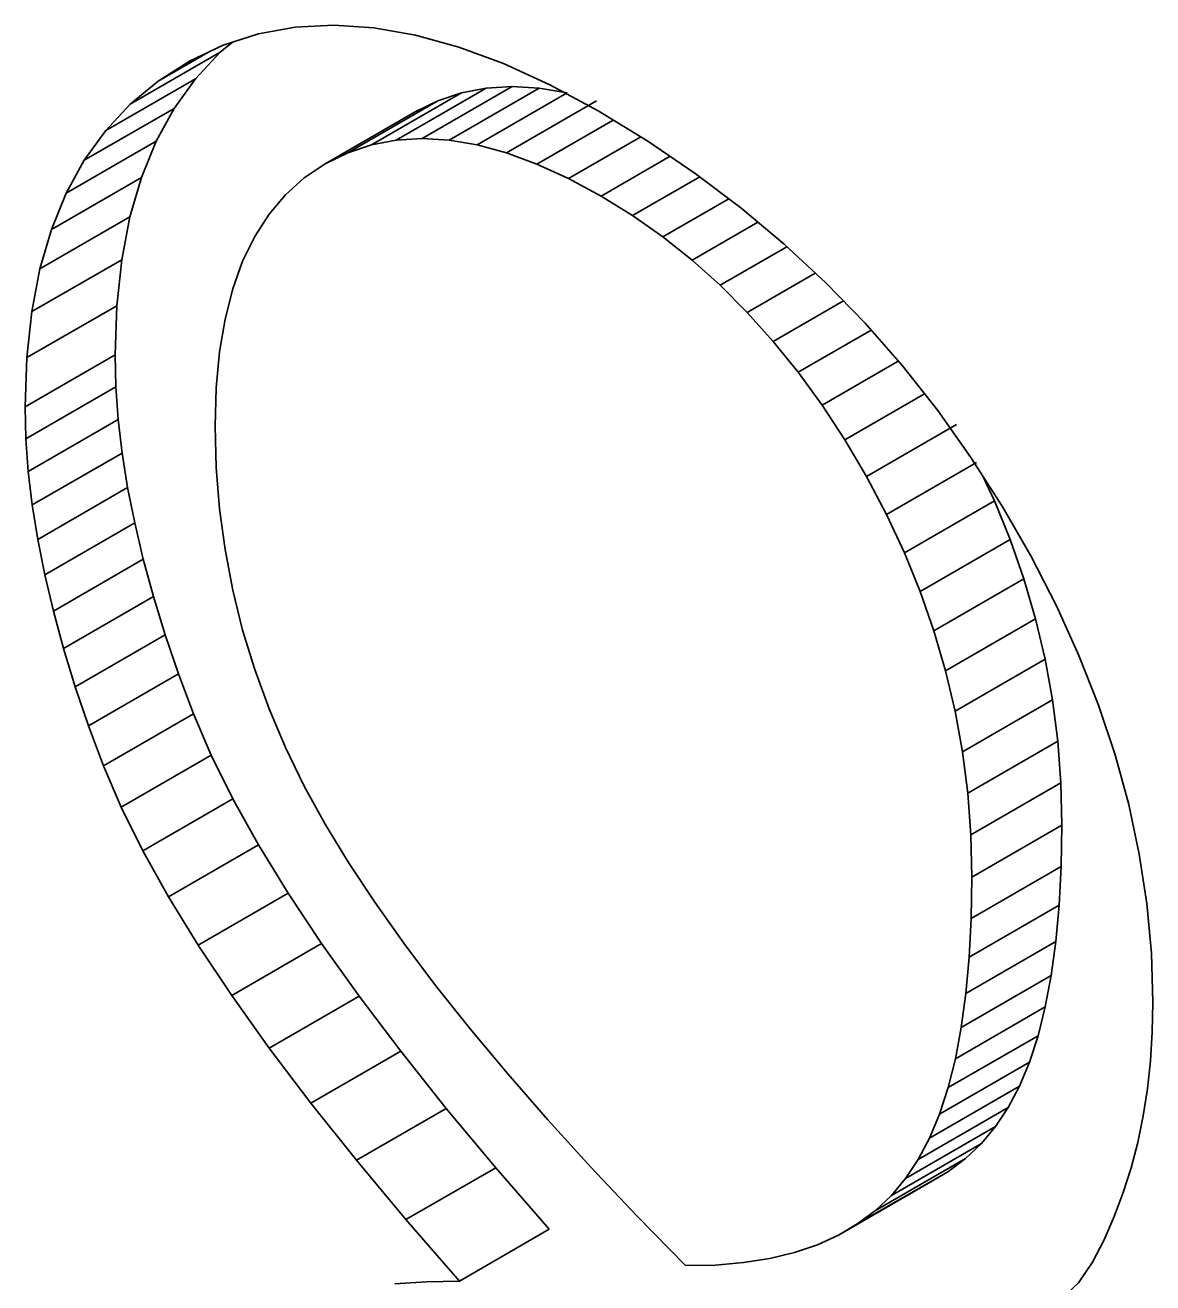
# Model space of a CAD drawing. Header units: millimetres. Extents: x -148 to 148, y -105 to 105.
# Drawn here: x 28.294 to 29.181, y -3.497 to -2.509 of the extents above; entities that cross this region are included whole.
import ezdxf

# ---------------------------------------------------------------- set-up
doc = ezdxf.new("R2010")
doc.units = ezdxf.units.MM
doc.layers.add('粗实线层', color=7, linetype='Continuous', lineweight=35)

msp = doc.modelspace()

# ---------------------------------------------------------------- linework, layer by layer
at = {"layer": '粗实线层', "color": 7, "lineweight": 35, "ltscale": 0.000757113}
msp.add_line((28.50684, -2.51062), (28.53708, -2.50904), dxfattribs=at)
at = {"layer": '粗实线层', "color": 7, "lineweight": 35, "ltscale": 0.000789061}
msp.add_line((28.53708, -2.50904), (28.56858, -2.51111), dxfattribs=at)
at = {"layer": '粗实线层', "color": 7, "lineweight": 35, "ltscale": 0.000727456}
msp.add_line((28.45015, -2.52474), (28.47786, -2.51586), dxfattribs=at)
at = {"layer": '粗实线层', "color": 7, "lineweight": 35, "ltscale": 0.000736133}
msp.add_line((28.47786, -2.51586), (28.50684, -2.51062), dxfattribs=at)
at = {"layer": '粗实线层', "color": 7, "lineweight": 35, "ltscale": 0.000831039}
msp.add_line((28.56858, -2.51111), (28.60132, -2.51683), dxfattribs=at)
at = {"layer": '粗实线层', "color": 7, "lineweight": 35, "ltscale": 0.000881699}
msp.add_line((28.60132, -2.51683), (28.63532, -2.52622), dxfattribs=at)
at = {"layer": '粗实线层', "color": 7, "lineweight": 35, "ltscale": 0.000732373}
msp.add_line((28.42368, -2.53728), (28.45015, -2.52474), dxfattribs=at)
at = {"layer": '粗实线层', "color": 7, "lineweight": 35, "ltscale": 0.000310198}
msp.add_line((28.44788, -2.53032), (28.45743, -2.5224), dxfattribs=at)
at = {"layer": '粗实线层', "color": 7, "lineweight": 35, "ltscale": 0.000939844}
msp.add_line((28.63532, -2.52622), (28.67058, -2.53925), dxfattribs=at)
at = {"layer": '粗实线层', "color": 7, "lineweight": 35, "ltscale": 0.002041}
for p, q in [((28.37717, -2.57114), (28.44788, -2.53032)), ((28.35781, -2.59191), (28.42852, -2.55109)), ((28.5862, -2.59932), (28.65691, -2.55851)), ((28.60659, -2.5981), (28.67729, -2.55727)), ((28.62783, -2.59938), (28.69853, -2.55855)), ((28.56671, -2.60306), (28.63742, -2.56223)), ((28.64995, -2.60317), (28.72066, -2.56234)), ((28.67296, -2.60946), (28.74367, -2.56862)), ((28.34101, -2.61524), (28.41172, -2.57441)), ((28.53035, -2.61803), (28.60106, -2.5772)), ((28.3268, -2.64112), (28.39751, -2.6003)), ((28.31517, -2.66957), (28.38588, -2.62874)), ((28.30612, -2.70057), (28.37683, -2.65975)), ((28.29967, -2.73413), (28.37038, -2.6933)), ((28.29579, -2.77025), (28.3665, -2.72944)), ((28.2945, -2.80893), (28.36521, -2.76812)), ((28.29512, -2.83393), (28.36583, -2.79311)), ((28.29697, -2.85962), (28.36768, -2.81881)), ((28.95583, -2.86368), (29.02654, -2.82285)), ((28.30004, -2.88604), (28.37075, -2.84522)), ((28.97159, -2.89344), (29.0423, -2.8526)), ((28.30435, -2.91317), (28.37506, -2.87233)), ((28.98569, -2.92356), (29.0564, -2.88274)), ((28.30991, -2.941), (28.38062, -2.90018)), ((28.99814, -2.95407), (29.06885, -2.91326)), ((28.31668, -2.96955), (28.38739, -2.92873)), ((29.00893, -2.98499), (29.07964, -2.94416)), ((28.32469, -2.9988), (28.3954, -2.95798)), ((29.01805, -3.01627), (29.08876, -2.97544)), ((28.33394, -3.02878), (28.40465, -2.98795)), ((29.02552, -3.04793), (29.09622, -3.00711)), ((28.34442, -3.05947), (28.41513, -3.01863)), ((29.03133, -3.07999), (29.10204, -3.03916)), ((28.35613, -3.09085), (28.42684, -3.05002)), ((29.03546, -3.11242), (29.10619, -3.0716)), ((28.37001, -3.12348), (28.44072, -3.08266)), ((29.03795, -3.14524), (29.10866, -3.10442)), ((28.38704, -3.15786), (28.45775, -3.11702)), ((29.03879, -3.17844), (29.1095, -3.13761)), ((28.40718, -3.19399), (28.47789, -3.15316)), ((29.03827, -3.21087), (29.10898, -3.17003)), ((28.43047, -3.23186), (28.50118, -3.19104)), ((29.0367, -3.24134), (29.10741, -3.20052)), ((28.45687, -3.2715), (28.52758, -3.23067)), ((29.03411, -3.26987), (29.10482, -3.22905)), ((29.03044, -3.29647), (29.10115, -3.25563)), ((28.48641, -3.31289), (28.55712, -3.27205)), ((29.02576, -3.32111), (29.09647, -3.28028)), ((28.51906, -3.35602), (28.58977, -3.31519)), ((29.01323, -3.36457), (29.08394, -3.32375)), ((29.00542, -3.3834), (29.07613, -3.34256)), ((28.99655, -3.40026), (29.06726, -3.35944)), ((28.55486, -3.40091), (28.62557, -3.36008)), ((28.98664, -3.4152), (29.05735, -3.37436)), ((28.97553, -3.42844), (29.04624, -3.38762)), ((28.59378, -3.44754), (28.66449, -3.40673)), ((28.96303, -3.44027), (29.03374, -3.39943)), ((28.93393, -3.45964), (29.00464, -3.41881)), ((28.94916, -3.45066), (29.01987, -3.40984)), ((28.63582, -3.49593), (28.70655, -3.45511))]:
    msp.add_line(p, q, dxfattribs=at)
at = {"layer": '粗实线层', "color": 7, "lineweight": 35, "ltscale": 0.001121}
msp.add_line((28.39914, -2.55294), (28.43799, -2.53051), dxfattribs=at)
at = {"layer": '粗实线层', "color": 7, "lineweight": 35, "ltscale": 0.000727632}
msp.add_line((28.39914, -2.55294), (28.42368, -2.53728), dxfattribs=at)
at = {"layer": '粗实线层', "color": 7, "lineweight": 35, "ltscale": 0.00070985}
for p, q in [((28.42852, -2.55109), (28.44788, -2.53032)), ((28.35781, -2.59191), (28.37717, -2.57114))]:
    msp.add_line(p, q, dxfattribs=at)
at = {"layer": '粗实线层', "color": 7, "lineweight": 35, "ltscale": 0.001004}
msp.add_line((28.67058, -2.53925), (28.70709, -2.55594), dxfattribs=at)
at = {"layer": '粗实线层', "color": 7, "lineweight": 35, "ltscale": 0.000713343}
msp.add_line((28.37717, -2.57114), (28.39914, -2.55294), dxfattribs=at)
at = {"layer": '粗实线层', "color": 7, "lineweight": 35, "ltscale": 0.000718439}
msp.add_line((28.41172, -2.57441), (28.42852, -2.55109), dxfattribs=at)
at = {"layer": '粗实线层', "color": 7, "lineweight": 35, "ltscale": 0.00049595}
msp.add_line((28.65691, -2.55851), (28.63742, -2.56223), dxfattribs=at)
at = {"layer": '粗实线层', "color": 7, "lineweight": 35, "ltscale": 0.000510579}
msp.add_line((28.67729, -2.55727), (28.65691, -2.55851), dxfattribs=at)
at = {"layer": '粗实线层', "color": 7, "lineweight": 35, "ltscale": 0.000531972}
for p, q in [((28.69853, -2.55855), (28.67729, -2.55727)), ((28.62783, -2.59938), (28.60659, -2.5981))]:
    msp.add_line(p, q, dxfattribs=at)
at = {"layer": '粗实线层', "color": 7, "lineweight": 35, "ltscale": 0.000561163}
for p, q in [((28.72066, -2.56234), (28.69853, -2.55855)), ((28.64995, -2.60317), (28.62783, -2.59938))]:
    msp.add_line(p, q, dxfattribs=at)
at = {"layer": '粗实线层', "color": 7, "lineweight": 35, "ltscale": 0.001072}
msp.add_line((28.70709, -2.55594), (28.74486, -2.57628), dxfattribs=at)
at = {"layer": '粗实线层', "color": 7, "lineweight": 35, "ltscale": 0.002042}
for p, q in [((28.54808, -2.60929), (28.61881, -2.56845)), ((29.02001, -3.34381), (29.09073, -3.30298))]:
    msp.add_line(p, q, dxfattribs=at)
at = {"layer": '粗实线层', "color": 7, "lineweight": 35, "ltscale": 0.000494573}
msp.add_line((28.61881, -2.56845), (28.60106, -2.5772), dxfattribs=at)
at = {"layer": '粗实线层', "color": 7, "lineweight": 35, "ltscale": 0.000490728}
msp.add_line((28.63742, -2.56223), (28.61881, -2.56845), dxfattribs=at)
at = {"layer": '粗实线层', "color": 7, "lineweight": 35, "ltscale": 0.000738375}
msp.add_line((28.39751, -2.6003), (28.41172, -2.57441), dxfattribs=at)
at = {"layer": '粗实线层', "color": 7, "lineweight": 35, "ltscale": 0.001143}
msp.add_line((28.74486, -2.57628), (28.78388, -2.60009), dxfattribs=at)
at = {"layer": '粗实线层', "color": 7, "lineweight": 35, "ltscale": 0.001732}
msp.add_line((28.69684, -2.61824), (28.75685, -2.58359), dxfattribs=at)
at = {"layer": '粗实线层', "color": 7, "lineweight": 35, "ltscale": 0.000718748}
msp.add_line((28.34101, -2.61524), (28.35781, -2.59191), dxfattribs=at)
at = {"layer": '粗实线层', "color": 7, "lineweight": 35, "ltscale": 0.000510556}
msp.add_line((28.60659, -2.5981), (28.5862, -2.59932), dxfattribs=at)
at = {"layer": '粗实线层', "color": 7, "lineweight": 35, "ltscale": 0.00164}
msp.add_line((28.72161, -2.62955), (28.7784, -2.59674), dxfattribs=at)
at = {"layer": '粗实线层', "color": 7, "lineweight": 35, "ltscale": 0.00076818}
msp.add_line((28.38588, -2.62874), (28.39751, -2.6003), dxfattribs=at)
at = {"layer": '粗实线层', "color": 7, "lineweight": 35, "ltscale": 0.00049109}
msp.add_line((28.56671, -2.60306), (28.54808, -2.60929), dxfattribs=at)
at = {"layer": '粗实线层', "color": 7, "lineweight": 35, "ltscale": 0.000496021}
msp.add_line((28.5862, -2.59932), (28.56671, -2.60306), dxfattribs=at)
at = {"layer": '粗实线层', "color": 7, "lineweight": 35, "ltscale": 0.00059634}
msp.add_line((28.67296, -2.60946), (28.64995, -2.60317), dxfattribs=at)
at = {"layer": '粗实线层', "color": 7, "lineweight": 35, "ltscale": 0.00113}
msp.add_line((28.78388, -2.60009), (28.82128, -2.62549), dxfattribs=at)
at = {"layer": '粗实线层', "color": 7, "lineweight": 35, "ltscale": 0.000738041}
msp.add_line((28.3268, -2.64112), (28.34101, -2.61524), dxfattribs=at)
at = {"layer": '粗实线层', "color": 7, "lineweight": 35, "ltscale": 0.000495362}
msp.add_line((28.53035, -2.61803), (28.5139, -2.62908), dxfattribs=at)
at = {"layer": '粗实线层', "color": 7, "lineweight": 35, "ltscale": 0.000494231}
msp.add_line((28.54808, -2.60929), (28.53035, -2.61803), dxfattribs=at)
at = {"layer": '粗实线层', "color": 7, "lineweight": 35, "ltscale": 0.000636152}
msp.add_line((28.69684, -2.61824), (28.67296, -2.60946), dxfattribs=at)
at = {"layer": '粗实线层', "color": 7, "lineweight": 35, "ltscale": 0.000680601}
msp.add_line((28.72161, -2.62955), (28.69684, -2.61824), dxfattribs=at)
at = {"layer": '粗实线层', "color": 7, "lineweight": 35, "ltscale": 0.001565}
msp.add_line((28.74723, -2.64334), (28.80146, -2.61203), dxfattribs=at)
at = {"layer": '粗实线层', "color": 7, "lineweight": 35, "ltscale": 0.001524}
msp.add_line((28.77194, -2.6586), (28.82476, -2.62812), dxfattribs=at)
at = {"layer": '粗实线层', "color": 7, "lineweight": 35, "ltscale": 0.001122}
msp.add_line((28.82128, -2.62549), (28.85707, -2.65253), dxfattribs=at)
at = {"layer": '粗实线层', "color": 7, "lineweight": 35, "ltscale": 0.00080748}
msp.add_line((28.37683, -2.65975), (28.38588, -2.62874), dxfattribs=at)
at = {"layer": '粗实线层', "color": 7, "lineweight": 35, "ltscale": 0.000493283}
msp.add_line((28.5139, -2.62908), (28.49921, -2.64225), dxfattribs=at)
at = {"layer": '粗实线层', "color": 7, "lineweight": 35, "ltscale": 0.000727424}
msp.add_line((28.74723, -2.64334), (28.72161, -2.62955), dxfattribs=at)
at = {"layer": '粗实线层', "color": 7, "lineweight": 35, "ltscale": 0.000768533}
msp.add_line((28.31517, -2.66957), (28.3268, -2.64112), dxfattribs=at)
at = {"layer": '粗实线层', "color": 7, "lineweight": 35, "ltscale": 0.000501485}
msp.add_line((28.49921, -2.64225), (28.48622, -2.65754), dxfattribs=at)
at = {"layer": '粗实线层', "color": 7, "lineweight": 35, "ltscale": 0.000726237}
msp.add_line((28.77194, -2.6586), (28.74723, -2.64334), dxfattribs=at)
at = {"layer": '粗实线层', "color": 7, "lineweight": 35, "ltscale": 0.001498}
msp.add_line((28.79578, -2.67537), (28.84766, -2.64542), dxfattribs=at)
at = {"layer": '粗实线层', "color": 7, "lineweight": 35, "ltscale": 0.000518481}
msp.add_line((28.48622, -2.65754), (28.47498, -2.67496), dxfattribs=at)
at = {"layer": '粗实线层', "color": 7, "lineweight": 35, "ltscale": 0.001115}
msp.add_line((28.85707, -2.65253), (28.89127, -2.68117), dxfattribs=at)
at = {"layer": '粗实线层', "color": 7, "lineweight": 35, "ltscale": 0.000854231}
msp.add_line((28.37038, -2.6933), (28.37683, -2.65975), dxfattribs=at)
at = {"layer": '粗实线层', "color": 7, "lineweight": 35, "ltscale": 0.000728562}
msp.add_line((28.79578, -2.67537), (28.77194, -2.6586), dxfattribs=at)
at = {"layer": '粗实线层', "color": 7, "lineweight": 35, "ltscale": 0.001493}
msp.add_line((28.81877, -2.69364), (28.8705, -2.66378), dxfattribs=at)
at = {"layer": '粗实线层', "color": 7, "lineweight": 35, "ltscale": 0.000807114}
msp.add_line((28.30612, -2.70057), (28.31517, -2.66957), dxfattribs=at)
at = {"layer": '粗实线层', "color": 7, "lineweight": 35, "ltscale": 0.000543213}
msp.add_line((28.47498, -2.67496), (28.46546, -2.69449), dxfattribs=at)
at = {"layer": '粗实线层', "color": 7, "lineweight": 35, "ltscale": 0.000734154}
msp.add_line((28.81877, -2.69364), (28.79578, -2.67537), dxfattribs=at)
at = {"layer": '粗实线层', "color": 7, "lineweight": 35, "ltscale": 0.001514}
msp.add_line((28.84091, -2.71341), (28.89336, -2.68312), dxfattribs=at)
at = {"layer": '粗实线层', "color": 7, "lineweight": 35, "ltscale": 0.001111}
for p, q in [((28.89127, -2.68117), (28.92383, -2.71143)), ((28.92383, -2.71143), (28.95478, -2.74331)), ((28.43047, -3.23186), (28.40718, -3.19399))]:
    msp.add_line(p, q, dxfattribs=at)
at = {"layer": '粗实线层', "color": 7, "lineweight": 35, "ltscale": 0.000908502}
msp.add_line((28.3665, -2.72944), (28.37038, -2.6933), dxfattribs=at)
at = {"layer": '粗实线层', "color": 7, "lineweight": 35, "ltscale": 0.000575205}
msp.add_line((28.46546, -2.69449), (28.45767, -2.71614), dxfattribs=at)
at = {"layer": '粗实线层', "color": 7, "lineweight": 35, "ltscale": 0.000742154}
msp.add_line((28.84091, -2.71341), (28.81877, -2.69364), dxfattribs=at)
at = {"layer": '粗实线层', "color": 7, "lineweight": 35, "ltscale": 0.000854605}
msp.add_line((28.29967, -2.73413), (28.30612, -2.70057), dxfattribs=at)
at = {"layer": '粗实线层', "color": 7, "lineweight": 35, "ltscale": 0.001543}
msp.add_line((28.8622, -2.7347), (28.91565, -2.70383), dxfattribs=at)
at = {"layer": '粗实线层', "color": 7, "lineweight": 35, "ltscale": 0.000613691}
msp.add_line((28.45767, -2.71614), (28.45162, -2.73993), dxfattribs=at)
at = {"layer": '粗实线层', "color": 7, "lineweight": 35, "ltscale": 0.000752574}
msp.add_line((28.8622, -2.7347), (28.84091, -2.71341), dxfattribs=at)
at = {"layer": '粗实线层', "color": 7, "lineweight": 35, "ltscale": 0.001589}
msp.add_line((28.88263, -2.75748), (28.93769, -2.7257), dxfattribs=at)
at = {"layer": '粗实线层', "color": 7, "lineweight": 35, "ltscale": 0.000908123}
msp.add_line((28.29579, -2.77025), (28.29967, -2.73413), dxfattribs=at)
at = {"layer": '粗实线层', "color": 7, "lineweight": 35, "ltscale": 0.000967569}
for p, q in [((28.36521, -2.76812), (28.3665, -2.72944)), ((28.2945, -2.80893), (28.29579, -2.77025))]:
    msp.add_line(p, q, dxfattribs=at)
at = {"layer": '粗实线层', "color": 7, "lineweight": 35, "ltscale": 0.000765032}
msp.add_line((28.88263, -2.75748), (28.8622, -2.7347), dxfattribs=at)
at = {"layer": '粗实线层', "color": 7, "lineweight": 35, "ltscale": 0.000656294}
msp.add_line((28.45162, -2.73993), (28.4473, -2.76583), dxfattribs=at)
at = {"layer": '粗实线层', "color": 7, "lineweight": 35, "ltscale": 0.001113}
msp.add_line((28.95478, -2.74331), (28.98412, -2.77678), dxfattribs=at)
at = {"layer": '粗实线层', "color": 7, "lineweight": 35, "ltscale": 0.001654}
msp.add_line((28.90221, -2.78177), (28.95951, -2.74869), dxfattribs=at)
at = {"layer": '粗实线层', "color": 7, "lineweight": 35, "ltscale": 0.000703789}
msp.add_line((28.4473, -2.76583), (28.44469, -2.79386), dxfattribs=at)
at = {"layer": '粗实线层', "color": 7, "lineweight": 35, "ltscale": 0.000779968}
msp.add_line((28.90221, -2.78177), (28.88263, -2.75748), dxfattribs=at)
at = {"layer": '粗实线层', "color": 7, "lineweight": 35, "ltscale": 0.000625043}
for p, q in [((28.36583, -2.79311), (28.36521, -2.76812)), ((28.29512, -2.83393), (28.2945, -2.80893))]:
    msp.add_line(p, q, dxfattribs=at)
at = {"layer": '粗实线层', "color": 7, "lineweight": 35, "ltscale": 0.001729}
msp.add_line((28.92093, -2.80758), (28.98081, -2.773), dxfattribs=at)
at = {"layer": '粗实线层', "color": 7, "lineweight": 35, "ltscale": 0.00079699}
msp.add_line((28.92093, -2.80758), (28.90221, -2.78177), dxfattribs=at)
at = {"layer": '粗实线层', "color": 7, "lineweight": 35, "ltscale": 0.001119}
msp.add_line((28.98412, -2.77678), (29.01186, -2.81189), dxfattribs=at)
at = {"layer": '粗实线层', "color": 7, "lineweight": 35, "ltscale": 0.000644051}
for p, q in [((28.36768, -2.81881), (28.36583, -2.79311)), ((28.29697, -2.85962), (28.29512, -2.83393))]:
    msp.add_line(p, q, dxfattribs=at)
at = {"layer": '粗实线层', "color": 7, "lineweight": 35, "ltscale": 0.000753706}
msp.add_line((28.44469, -2.79386), (28.44383, -2.82399), dxfattribs=at)
at = {"layer": '粗实线层', "color": 7, "lineweight": 35, "ltscale": 0.001808}
msp.add_line((28.93881, -2.83487), (29.00145, -2.79871), dxfattribs=at)
at = {"layer": '粗实线层', "color": 7, "lineweight": 35, "ltscale": 0.000815855}
msp.add_line((28.93881, -2.83487), (28.92093, -2.80758), dxfattribs=at)
at = {"layer": '粗实线层', "color": 7, "lineweight": 35, "ltscale": 0.001126}
msp.add_line((29.01186, -2.81189), (29.03798, -2.84861), dxfattribs=at)
at = {"layer": '粗实线层', "color": 7, "lineweight": 35, "ltscale": 0.000664761}
for p, q in [((28.37075, -2.84522), (28.36768, -2.81881)), ((28.30004, -2.88604), (28.29697, -2.85962))]:
    msp.add_line(p, q, dxfattribs=at)
at = {"layer": '粗实线层', "color": 7, "lineweight": 35, "ltscale": 0.000817387}
msp.add_line((28.44383, -2.82399), (28.44469, -2.85668), dxfattribs=at)
at = {"layer": '粗实线层', "color": 7, "lineweight": 35, "ltscale": 0.000836434}
msp.add_line((28.95583, -2.86368), (28.93881, -2.83487), dxfattribs=at)
at = {"layer": '粗实线层', "color": 7, "lineweight": 35, "ltscale": 0.000686414}
msp.add_line((28.37506, -2.87233), (28.37075, -2.84522), dxfattribs=at)
at = {"layer": '粗实线层', "color": 7, "lineweight": 35, "ltscale": 0.001137}
msp.add_line((29.03798, -2.84861), (29.06249, -2.88694), dxfattribs=at)
at = {"layer": '粗实线层', "color": 7, "lineweight": 35, "ltscale": 0.000812103}
msp.add_line((28.44469, -2.85668), (28.4473, -2.88906), dxfattribs=at)
at = {"layer": '粗实线层', "color": 7, "lineweight": 35, "ltscale": 0.000841795}
msp.add_line((28.97159, -2.89344), (28.95583, -2.86368), dxfattribs=at)
at = {"layer": '粗实线层', "color": 7, "lineweight": 35, "ltscale": 0.000547975}
msp.add_line((29.0564, -2.88274), (29.04711, -2.86289), dxfattribs=at)
at = {"layer": '粗实线层', "color": 7, "lineweight": 35, "ltscale": 0.000709895}
msp.add_line((28.38062, -2.90018), (28.37506, -2.87233), dxfattribs=at)
at = {"layer": '粗实线层', "color": 7, "lineweight": 35, "ltscale": 0.000823997}
for p, q in [((29.06885, -2.91326), (29.0564, -2.88274)), ((28.99814, -2.95407), (28.98569, -2.92356))]:
    msp.add_line(p, q, dxfattribs=at)
at = {"layer": '粗实线层', "color": 7, "lineweight": 35, "ltscale": 0.000686791}
msp.add_line((28.30435, -2.91317), (28.30004, -2.88604), dxfattribs=at)
at = {"layer": '粗实线层', "color": 7, "lineweight": 35, "ltscale": 0.000808706}
msp.add_line((28.4473, -2.88906), (28.45162, -2.92112), dxfattribs=at)
at = {"layer": '粗实线层', "color": 7, "lineweight": 35, "ltscale": 0.000831434}
msp.add_line((28.98569, -2.92356), (28.97159, -2.89344), dxfattribs=at)
at = {"layer": '粗实线层', "color": 7, "lineweight": 35, "ltscale": 0.001129}
msp.add_line((29.06249, -2.88694), (29.08501, -2.92608), dxfattribs=at)
at = {"layer": '粗实线层', "color": 7, "lineweight": 35, "ltscale": 0.000733551}
for p, q in [((28.38739, -2.92873), (28.38062, -2.90018)), ((28.31668, -2.96955), (28.30991, -2.941))]:
    msp.add_line(p, q, dxfattribs=at)
at = {"layer": '粗实线层', "color": 7, "lineweight": 35, "ltscale": 0.000709521}
msp.add_line((28.30991, -2.941), (28.30435, -2.91317), dxfattribs=at)
at = {"layer": '粗实线层', "color": 7, "lineweight": 35, "ltscale": 0.000818204}
msp.add_line((29.07964, -2.94416), (29.06885, -2.91326), dxfattribs=at)
at = {"layer": '粗实线层', "color": 7, "lineweight": 35, "ltscale": 0.00080778}
msp.add_line((28.45162, -2.92112), (28.45767, -2.95285), dxfattribs=at)
at = {"layer": '粗实线层', "color": 7, "lineweight": 35, "ltscale": 0.000758205}
for p, q in [((28.3954, -2.95798), (28.38739, -2.92873)), ((28.32469, -2.9988), (28.31668, -2.96955))]:
    msp.add_line(p, q, dxfattribs=at)
at = {"layer": '粗实线层', "color": 7, "lineweight": 35, "ltscale": 0.0011}
msp.add_line((29.08501, -2.92608), (29.10517, -2.96517), dxfattribs=at)
at = {"layer": '粗实线层', "color": 7, "lineweight": 35, "ltscale": 0.000814606}
for p, q in [((29.08876, -2.97544), (29.07964, -2.94416)), ((29.01805, -3.01627), (29.00893, -2.98499))]:
    msp.add_line(p, q, dxfattribs=at)
at = {"layer": '粗实线层', "color": 7, "lineweight": 35, "ltscale": 0.000809552}
msp.add_line((28.45767, -2.95285), (28.46546, -2.98429), dxfattribs=at)
at = {"layer": '粗实线层', "color": 7, "lineweight": 35, "ltscale": 0.000818564}
msp.add_line((29.00893, -2.98499), (28.99814, -2.95407), dxfattribs=at)
at = {"layer": '粗实线层', "color": 7, "lineweight": 35, "ltscale": 0.00078406}
msp.add_line((28.40465, -2.98795), (28.3954, -2.95798), dxfattribs=at)
at = {"layer": '粗实线层', "color": 7, "lineweight": 35, "ltscale": 0.001073}
msp.add_line((29.10517, -2.96517), (29.12294, -3.00425), dxfattribs=at)
at = {"layer": '粗实线层', "color": 7, "lineweight": 35, "ltscale": 0.000813604}
msp.add_line((29.09622, -3.00711), (29.08876, -2.97544), dxfattribs=at)
at = {"layer": '粗实线层', "color": 7, "lineweight": 35, "ltscale": 0.000810665}
for p, q in [((28.41513, -3.01863), (28.40465, -2.98795)), ((28.34442, -3.05947), (28.33394, -3.02878))]:
    msp.add_line(p, q, dxfattribs=at)
at = {"layer": '粗实线层', "color": 7, "lineweight": 35, "ltscale": 0.000813425}
msp.add_line((28.46546, -2.98429), (28.47498, -3.0154), dxfattribs=at)
at = {"layer": '粗实线层', "color": 7, "lineweight": 35, "ltscale": 0.000784425}
msp.add_line((28.33394, -3.02878), (28.32469, -2.9988), dxfattribs=at)
at = {"layer": '粗实线层', "color": 7, "lineweight": 35, "ltscale": 0.000814164}
msp.add_line((29.10204, -3.03916), (29.09622, -3.00711), dxfattribs=at)
at = {"layer": '粗实线层', "color": 7, "lineweight": 35, "ltscale": 0.001049}
msp.add_line((29.12294, -3.00425), (29.13834, -3.04328), dxfattribs=at)
at = {"layer": '粗实线层', "color": 7, "lineweight": 35, "ltscale": 0.000837458}
for p, q in [((28.42684, -3.05002), (28.41513, -3.01863)), ((28.35613, -3.09085), (28.34442, -3.05947))]:
    msp.add_line(p, q, dxfattribs=at)
at = {"layer": '粗实线层', "color": 7, "lineweight": 35, "ltscale": 0.000819538}
msp.add_line((28.47498, -3.0154), (28.48622, -3.04619), dxfattribs=at)
at = {"layer": '粗实线层', "color": 7, "lineweight": 35, "ltscale": 0.000813233}
msp.add_line((29.02552, -3.04793), (29.01805, -3.01627), dxfattribs=at)
at = {"layer": '粗实线层', "color": 7, "lineweight": 35, "ltscale": 0.000817615}
msp.add_line((29.10619, -3.0716), (29.10204, -3.03916), dxfattribs=at)
at = {"layer": '粗实线层', "color": 7, "lineweight": 35, "ltscale": 0.001029}
msp.add_line((29.13834, -3.04328), (29.15139, -3.08229), dxfattribs=at)
at = {"layer": '粗实线层', "color": 7, "lineweight": 35, "ltscale": 0.000886736}
msp.add_line((28.44072, -3.08266), (28.42684, -3.05002), dxfattribs=at)
at = {"layer": '粗实线层', "color": 7, "lineweight": 35, "ltscale": 0.000827931}
msp.add_line((28.48622, -3.04619), (28.49919, -3.07666), dxfattribs=at)
at = {"layer": '粗实线层', "color": 7, "lineweight": 35, "ltscale": 0.000814539}
msp.add_line((29.03133, -3.07999), (29.02552, -3.04793), dxfattribs=at)
at = {"layer": '粗实线层', "color": 7, "lineweight": 35, "ltscale": 0.000822865}
msp.add_line((29.10866, -3.10442), (29.10619, -3.0716), dxfattribs=at)
at = {"layer": '粗实线层', "color": 7, "lineweight": 35, "ltscale": 0.000958769}
msp.add_line((28.45775, -3.11702), (28.44072, -3.08266), dxfattribs=at)
at = {"layer": '粗实线层', "color": 7, "lineweight": 35, "ltscale": 0.000839388}
msp.add_line((28.49919, -3.07666), (28.5139, -3.10685), dxfattribs=at)
at = {"layer": '粗实线层', "color": 7, "lineweight": 35, "ltscale": 0.000817188}
msp.add_line((29.03546, -3.11242), (29.03133, -3.07999), dxfattribs=at)
at = {"layer": '粗实线层', "color": 7, "lineweight": 35, "ltscale": 0.001011}
msp.add_line((29.15139, -3.08229), (29.16205, -3.1213), dxfattribs=at)
at = {"layer": '粗实线层', "color": 7, "lineweight": 35, "ltscale": 0.000886385}
msp.add_line((28.37001, -3.12348), (28.35613, -3.09085), dxfattribs=at)
at = {"layer": '粗实线层', "color": 7, "lineweight": 35, "ltscale": 0.00085197}
msp.add_line((28.5139, -3.10685), (28.53035, -3.13669), dxfattribs=at)
at = {"layer": '粗实线层', "color": 7, "lineweight": 35, "ltscale": 0.000822894}
msp.add_line((29.03795, -3.14524), (29.03546, -3.11242), dxfattribs=at)
at = {"layer": '粗实线层', "color": 7, "lineweight": 35, "ltscale": 0.000829962}
msp.add_line((29.1095, -3.13761), (29.10866, -3.10442), dxfattribs=at)
at = {"layer": '粗实线层', "color": 7, "lineweight": 35, "ltscale": 0.001034}
for p, q in [((28.47789, -3.15316), (28.45775, -3.11702)), ((28.40718, -3.19399), (28.38704, -3.15786))]:
    msp.add_line(p, q, dxfattribs=at)
at = {"layer": '粗实线层', "color": 7, "lineweight": 35, "ltscale": 0.000995756}
msp.add_line((29.16205, -3.1213), (29.17035, -3.16025), dxfattribs=at)
at = {"layer": '粗实线层', "color": 7, "lineweight": 35, "ltscale": 0.000959111}
msp.add_line((28.38704, -3.15786), (28.37001, -3.12348), dxfattribs=at)
at = {"layer": '粗实线层', "color": 7, "lineweight": 35, "ltscale": 0.000884062}
msp.add_line((28.53035, -3.13669), (28.54875, -3.16689), dxfattribs=at)
at = {"layer": '粗实线层', "color": 7, "lineweight": 35, "ltscale": 0.000810727}
for p, q in [((29.10898, -3.17003), (29.1095, -3.13761)), ((29.03827, -3.21087), (29.03879, -3.17844))]:
    msp.add_line(p, q, dxfattribs=at)
at = {"layer": '粗实线层', "color": 7, "lineweight": 35, "ltscale": 0.000830343}
msp.add_line((29.03879, -3.17844), (29.03795, -3.14524), dxfattribs=at)
at = {"layer": '粗实线层', "color": 7, "lineweight": 35, "ltscale": 0.001112}
msp.add_line((28.50118, -3.19104), (28.47789, -3.15316), dxfattribs=at)
at = {"layer": '粗实线层', "color": 7, "lineweight": 35, "ltscale": 0.000984321}
msp.add_line((29.17035, -3.16025), (29.17627, -3.19918), dxfattribs=at)
at = {"layer": '粗实线层', "color": 7, "lineweight": 35, "ltscale": 0.000934969}
msp.add_line((28.54875, -3.16689), (28.56937, -3.19809), dxfattribs=at)
at = {"layer": '粗实线层', "color": 7, "lineweight": 35, "ltscale": 0.000763189}
msp.add_line((29.10741, -3.20052), (29.10898, -3.17003), dxfattribs=at)
at = {"layer": '粗实线层', "color": 7, "lineweight": 35, "ltscale": 0.00119}
msp.add_line((28.52758, -3.23067), (28.50118, -3.19104), dxfattribs=at)
at = {"layer": '粗实线层', "color": 7, "lineweight": 35, "ltscale": 0.000986461}
msp.add_line((28.56937, -3.19809), (28.59218, -3.23029), dxfattribs=at)
at = {"layer": '粗实线层', "color": 7, "lineweight": 35, "ltscale": 0.00071629}
for p, q in [((29.10482, -3.22905), (29.10741, -3.20052)), ((29.03411, -3.26987), (29.0367, -3.24134))]:
    msp.add_line(p, q, dxfattribs=at)
at = {"layer": '粗实线层', "color": 7, "lineweight": 35, "ltscale": 0.0009768}
msp.add_line((29.17627, -3.19918), (29.17983, -3.23809), dxfattribs=at)
at = {"layer": '粗实线层', "color": 7, "lineweight": 35, "ltscale": 0.000762808}
msp.add_line((29.0367, -3.24134), (29.03827, -3.21087), dxfattribs=at)
at = {"layer": '粗实线层', "color": 7, "lineweight": 35, "ltscale": 0.001271}
for p, q in [((28.55712, -3.27205), (28.52758, -3.23067)), ((28.48641, -3.31289), (28.45687, -3.2715))]:
    msp.add_line(p, q, dxfattribs=at)
at = {"layer": '粗实线层', "color": 7, "lineweight": 35, "ltscale": 0.001039}
msp.add_line((28.59218, -3.23029), (28.61721, -3.26348), dxfattribs=at)
at = {"layer": '粗实线层', "color": 7, "lineweight": 35, "ltscale": 0.000670797}
msp.add_line((29.10115, -3.25563), (29.10482, -3.22905), dxfattribs=at)
at = {"layer": '粗实线层', "color": 7, "lineweight": 35, "ltscale": 0.001191}
msp.add_line((28.45687, -3.2715), (28.43047, -3.23186), dxfattribs=at)
at = {"layer": '粗实线层', "color": 7, "lineweight": 35, "ltscale": 0.000972429}
msp.add_line((29.17983, -3.23809), (29.181, -3.27697), dxfattribs=at)
at = {"layer": '粗实线层', "color": 7, "lineweight": 35, "ltscale": 0.000627106}
for p, q in [((29.09647, -3.28028), (29.10115, -3.25563)), ((29.02576, -3.32111), (29.03044, -3.29647))]:
    msp.add_line(p, q, dxfattribs=at)
at = {"layer": '粗实线层', "color": 7, "lineweight": 35, "ltscale": 0.001093}
msp.add_line((28.61721, -3.26348), (28.64443, -3.29767), dxfattribs=at)
at = {"layer": '粗实线层', "color": 7, "lineweight": 35, "ltscale": 0.000671175}
msp.add_line((29.03044, -3.29647), (29.03411, -3.26987), dxfattribs=at)
at = {"layer": '粗实线层', "color": 7, "lineweight": 35, "ltscale": 0.001353}
for p, q in [((28.58977, -3.31519), (28.55712, -3.27205)), ((28.51906, -3.35602), (28.48641, -3.31289))]:
    msp.add_line(p, q, dxfattribs=at)
at = {"layer": '粗实线层', "color": 7, "lineweight": 35, "ltscale": 0.000585468}
msp.add_line((29.09073, -3.30298), (29.09647, -3.28028), dxfattribs=at)
at = {"layer": '粗实线层', "color": 7, "lineweight": 35, "ltscale": 0.000580717}
msp.add_line((29.181, -3.27697), (29.18053, -3.30019), dxfattribs=at)
at = {"layer": '粗实线层', "color": 7, "lineweight": 35, "ltscale": 0.001147}
msp.add_line((28.64443, -3.29767), (28.67385, -3.33286), dxfattribs=at)
at = {"layer": '粗实线层', "color": 7, "lineweight": 35, "ltscale": 0.000566069}
msp.add_line((29.18053, -3.30019), (29.17911, -3.32279), dxfattribs=at)
at = {"layer": '粗实线层', "color": 7, "lineweight": 35, "ltscale": 0.000546228}
msp.add_line((29.08394, -3.32375), (29.09073, -3.30298), dxfattribs=at)
at = {"layer": '粗实线层', "color": 7, "lineweight": 35, "ltscale": 0.001435}
for p, q in [((28.62557, -3.36008), (28.58977, -3.31519)), ((28.55486, -3.40091), (28.51906, -3.35602))]:
    msp.add_line(p, q, dxfattribs=at)
at = {"layer": '粗实线层', "color": 7, "lineweight": 35, "ltscale": 0.000585562}
msp.add_line((29.02001, -3.34381), (29.02576, -3.32111), dxfattribs=at)
at = {"layer": '粗实线层', "color": 7, "lineweight": 35, "ltscale": 0.000509292}
msp.add_line((29.07613, -3.34256), (29.08394, -3.32375), dxfattribs=at)
at = {"layer": '粗实线层', "color": 7, "lineweight": 35, "ltscale": 0.000552489}
msp.add_line((29.17911, -3.32279), (29.17675, -3.34476), dxfattribs=at)
at = {"layer": '粗实线层', "color": 7, "lineweight": 35, "ltscale": 0.001202}
msp.add_line((28.67385, -3.33286), (28.70548, -3.36905), dxfattribs=at)
at = {"layer": '粗实线层', "color": 7, "lineweight": 35, "ltscale": 0.000545747}
msp.add_line((29.01323, -3.36457), (29.02001, -3.34381), dxfattribs=at)
at = {"layer": '粗实线层', "color": 7, "lineweight": 35, "ltscale": 0.000476577}
msp.add_line((29.06726, -3.35944), (29.07613, -3.34256), dxfattribs=at)
at = {"layer": '粗实线层', "color": 7, "lineweight": 35, "ltscale": 0.00053974}
msp.add_line((29.17675, -3.34476), (29.17342, -3.36609), dxfattribs=at)
at = {"layer": '粗实线层', "color": 7, "lineweight": 35, "ltscale": 0.00044796}
msp.add_line((29.05735, -3.37436), (29.06726, -3.35944), dxfattribs=at)
at = {"layer": '粗实线层', "color": 7, "lineweight": 35, "ltscale": 0.001519}
for p, q in [((28.66449, -3.40673), (28.62557, -3.36008)), ((28.59378, -3.44754), (28.55486, -3.40091))]:
    msp.add_line(p, q, dxfattribs=at)
at = {"layer": '粗实线层', "color": 7, "lineweight": 35, "ltscale": 0.001257}
msp.add_line((28.70548, -3.36905), (28.73932, -3.40624), dxfattribs=at)
at = {"layer": '粗实线层', "color": 7, "lineweight": 35, "ltscale": 0.000509644}
msp.add_line((29.00542, -3.3834), (29.01323, -3.36457), dxfattribs=at)
at = {"layer": '粗实线层', "color": 7, "lineweight": 35, "ltscale": 0.000528482}
msp.add_line((29.17342, -3.36609), (29.16916, -3.3868), dxfattribs=at)
at = {"layer": '粗实线层', "color": 7, "lineweight": 35, "ltscale": 0.00043245}
msp.add_line((29.04624, -3.38762), (29.05735, -3.37436), dxfattribs=at)
at = {"layer": '粗实线层', "color": 7, "lineweight": 35, "ltscale": 0.00047624}
msp.add_line((28.99655, -3.40026), (29.00542, -3.3834), dxfattribs=at)
at = {"layer": '粗实线层', "color": 7, "lineweight": 35, "ltscale": 0.000429867}
msp.add_line((29.03374, -3.39943), (29.04624, -3.38762), dxfattribs=at)
at = {"layer": '粗实线层', "color": 7, "lineweight": 35, "ltscale": 0.000518689}
msp.add_line((29.16916, -3.3868), (29.16394, -3.40688), dxfattribs=at)
at = {"layer": '粗实线层', "color": 7, "lineweight": 35, "ltscale": 0.001603}
msp.add_line((28.70655, -3.45511), (28.66449, -3.40673), dxfattribs=at)
at = {"layer": '粗实线层', "color": 7, "lineweight": 35, "ltscale": 0.001313}
msp.add_line((28.73932, -3.40624), (28.77536, -3.44443), dxfattribs=at)
at = {"layer": '粗实线层', "color": 7, "lineweight": 35, "ltscale": 0.000448278}
msp.add_line((28.98664, -3.4152), (28.99655, -3.40026), dxfattribs=at)
at = {"layer": '粗实线层', "color": 7, "lineweight": 35, "ltscale": 0.000433502}
msp.add_line((29.01987, -3.40984), (29.03374, -3.39943), dxfattribs=at)
at = {"layer": '粗实线层', "color": 7, "lineweight": 35, "ltscale": 0.000509843}
msp.add_line((29.16394, -3.40688), (29.15778, -3.42632), dxfattribs=at)
at = {"layer": '粗实线层', "color": 7, "lineweight": 35, "ltscale": 0.000432158}
msp.add_line((28.97553, -3.42844), (28.98664, -3.4152), dxfattribs=at)
at = {"layer": '粗实线层', "color": 7, "lineweight": 35, "ltscale": 0.000441871}
msp.add_line((29.00464, -3.41881), (29.01987, -3.40984), dxfattribs=at)
at = {"layer": '粗实线层', "color": 7, "lineweight": 35, "ltscale": 0.000430129}
msp.add_line((28.96303, -3.44027), (28.97553, -3.42844), dxfattribs=at)
at = {"layer": '粗实线层', "color": 7, "lineweight": 35, "ltscale": 0.000502824}
msp.add_line((29.15778, -3.42632), (29.15067, -3.44513), dxfattribs=at)
at = {"layer": '粗实线层', "color": 7, "lineweight": 35, "ltscale": 0.001602}
msp.add_line((28.63582, -3.49593), (28.59378, -3.44754), dxfattribs=at)
at = {"layer": '粗实线层', "color": 7, "lineweight": 35, "ltscale": 0.001369}
msp.add_line((28.77536, -3.44443), (28.81362, -3.48362), dxfattribs=at)
at = {"layer": '粗实线层', "color": 7, "lineweight": 35, "ltscale": 0.000433273}
msp.add_line((28.94916, -3.45066), (28.96303, -3.44027), dxfattribs=at)
at = {"layer": '粗实线层', "color": 7, "lineweight": 35, "ltscale": 0.000497324}
msp.add_line((29.15067, -3.44513), (29.14261, -3.46332), dxfattribs=at)
at = {"layer": '粗实线层', "color": 7, "lineweight": 35, "ltscale": 0.000442065}
msp.add_line((28.93393, -3.45964), (28.94916, -3.45066), dxfattribs=at)
at = {"layer": '粗实线层', "color": 7, "lineweight": 35, "ltscale": 0.000475178}
msp.add_line((28.89933, -3.47333), (28.91732, -3.4672), dxfattribs=at)
at = {"layer": '粗实线层', "color": 7, "lineweight": 35, "ltscale": 0.000456322}
msp.add_line((28.91732, -3.4672), (28.93393, -3.45964), dxfattribs=at)
at = {"layer": '粗实线层', "color": 7, "lineweight": 35, "ltscale": 0.000493395}
msp.add_line((29.14261, -3.46332), (29.13361, -3.48088), dxfattribs=at)
at = {"layer": '粗实线层', "color": 7, "lineweight": 35, "ltscale": 0.000524865}
msp.add_line((28.85921, -3.48131), (28.87995, -3.47803), dxfattribs=at)
at = {"layer": '粗实线层', "color": 7, "lineweight": 35, "ltscale": 0.00049851}
msp.add_line((28.87995, -3.47803), (28.89933, -3.47333), dxfattribs=at)
at = {"layer": '粗实线层', "color": 7, "lineweight": 35, "ltscale": 0.000587179}
msp.add_line((28.81362, -3.48362), (28.8371, -3.48319), dxfattribs=at)
at = {"layer": '粗实线层', "color": 7, "lineweight": 35, "ltscale": 0.000554738}
msp.add_line((28.8371, -3.48319), (28.85921, -3.48131), dxfattribs=at)
at = {"layer": '粗实线层', "color": 7, "lineweight": 35, "ltscale": 0.000491404}
msp.add_line((29.13361, -3.48088), (29.12244, -3.49706), dxfattribs=at)
at = {"layer": '粗实线层', "color": 7, "lineweight": 35, "ltscale": 0.000618684}
msp.add_line((28.58519, -3.4979), (28.6099, -3.49643), dxfattribs=at)
at = {"layer": '粗实线层', "color": 7, "lineweight": 35, "ltscale": 0.000648239}
msp.add_line((28.6099, -3.49643), (28.63582, -3.49593), dxfattribs=at)
at = {"layer": '粗实线层', "color": 7, "lineweight": 35, "ltscale": 0.000505027}
msp.add_line((29.12244, -3.49706), (29.10791, -3.5111), dxfattribs=at)

doc.saveas('drawing.dxf')
